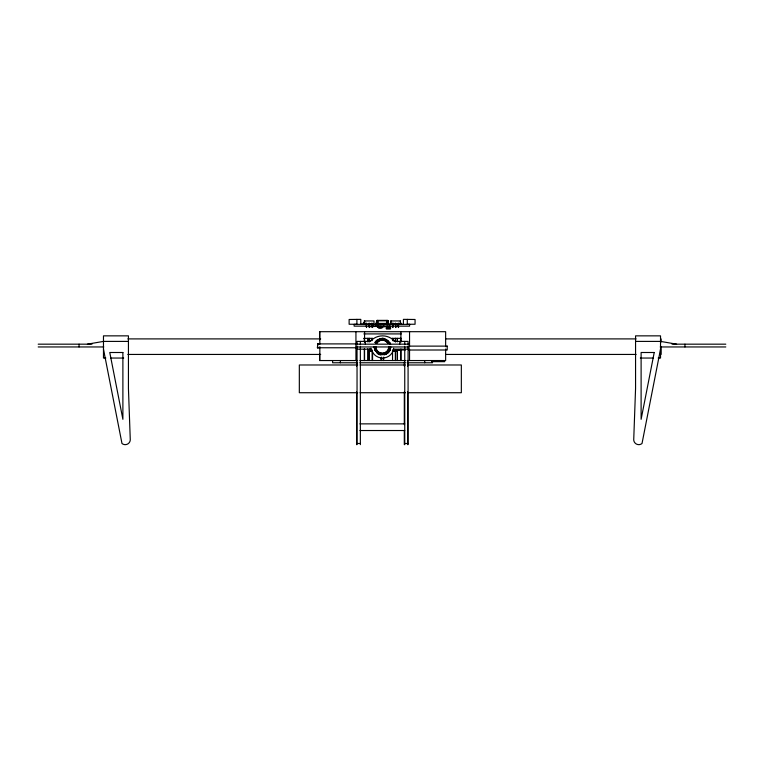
<?xml version="1.0" encoding="UTF-8"?>
<svg xmlns="http://www.w3.org/2000/svg" width="764" height="764" viewBox="0 0 764 764"><rect width="100%" height="100%" fill="white"/><g stroke="black" fill="none" stroke-linecap="round" stroke-linejoin="round"><path stroke-width="1.15" d="M396.573 351.048L393.546 351.048L393.575 350.561M395.408 351.115L395.408 350.561M398.846 349.415L398.837 349.969L393.546 351.048L393.613 348.269M317.652 343.876L317.49 347.782L317.652 343.876L318.349 343.896M388.026 324.137L388.284 321.377L387.453 321.377L387.587 320.488M388.236 324.146L388.188 323.153M387.472 324.041C388.628 324.776 389.917 322.398 388.675 324.366M363.645 323.038L363.588 323.535M378.113 326.142L378.428 327.861L382.134 327.861L382.286 326.973M390.882 346.952L389.583 350.877A8.347 8.347 0 0 1 375.525 350.877L374.236 346.952M660.526 349.167L642.018 443.492A5.061 5.061 0 0 1 635.858 443.722L634.894 442.824A5.061 5.061 0 0 1 633.748 439.119L635.562 388.551L635.562 335.854L660.526 335.854L660.526 358.049L658.148 358.049M382.611 326.877L383.175 326.142L383.127 326.648M383.041 326.505C382.707 328.424 377.588 328.367 377.215 326.524M378.705 323.544L378.715 324.366L379.154 323.544M381.494 324.366L381.494 323.869M383.557 324.366L383.671 323.869M385.333 323.926L385.333 324.347M385.954 324.289L385.954 324.06M363.253 324.356L363.129 323.267L364.027 323.267L363.206 324.165M376.919 324.137L377.082 323.258M319.056 347.782L318.206 347.782M363.473 323.373L363.358 324.251L364.027 324.366M385.648 324.117L385.658 323.43M87.382 344.172L103.474 341.403L128.438 341.403M378.715 324.347L378.715 323.926M393.546 351.048L399.792 350.027L398.837 349.969L405.455 349.969M377.96 320.488L376.748 320.488L376.748 321.377M386.756 320.488L387.3 320.488M387.472 320.488L388.007 321.377M377.301 321.377L376.471 321.377L376.471 323.592L377.301 323.592M377.855 321.682L377.301 321.682L377.301 320.374L387.453 320.374L387.453 321.682L386.899 321.682M377.855 322.57L377.301 322.57L377.301 324.366M386.899 322.57L387.453 322.57L387.453 324.366M363.483 323.535L365.144 323.535M387.453 323.592L388.284 323.592M360.914 323.926L361.086 323.926M369.232 323.869L371.008 323.869L371.008 324.366M375.888 324.031C375.592 321.787 375.391 325.292 377.196 324.146M376.566 324.031L376.308 323.153L376.757 324.146M386.374 323.926L378.247 323.869L378.247 324.366M403.277 323.926L403.048 324.366M356.903 324.251L349.129 324.251L349.129 319.476L360.789 319.362L360.789 324.366M378.381 324.146L386.374 324.146M407.288 324.251L415.062 324.251L415.062 319.476L403.411 319.362L403.411 324.366M372.412 326.199L373.968 326.648L373.94 326.142M373.052 326.199L373.94 326.199M375.315 326.199L376.194 326.199M377.741 326.199L377.903 326.648M381.293 326.648L384.961 326.648L384.961 326.142M377.769 326.973L382.477 326.973M387.224 327.374L389.611 327.374M386.326 327.489L390.547 327.489M386.326 328.711L390.547 328.711L390.547 326.209L386.326 326.228L386.326 328.74L390.547 328.74M363.865 333.916L401.243 333.916M363.693 338.347L372.565 338.347M392.104 338.347L401.415 338.347M127.836 338.901L320.689 338.901M445.603 338.901L636.087 338.901M635.562 341.403L660.526 341.403L676.617 344.172M317.49 343.896L357.113 343.896M38.2 344.172L91.976 344.172M356.119 344.172L408.988 344.172M672.024 344.172L725.8 344.172M38.2 346.952L103.751 346.952M356.119 346.952L408.988 346.952M660.249 346.952L725.8 346.952M317.366 347.754L357.113 347.782M357.036 349.167L371.39 349.167A11.46 11.46 0 0 0 393.718 349.167L408.081 349.167M368.859 351.048L370.884 351.048L370.817 348.269M127.836 354.439L320.689 354.439M445.603 354.439L636.087 354.439M105.852 358.049L103.474 358.049L103.474 335.854L128.438 335.854L128.438 388.551L130.252 439.119A5.061 5.061 0 0 1 129.106 442.824L128.142 443.722A5.061 5.061 0 0 1 121.982 443.492L103.474 349.167M110.608 358.049L123.682 358.049M640.318 358.049L653.392 358.049M357.581 360.541L319.572 360.541L319.572 353.617M359.911 360.541L405.569 360.541M407.097 360.541L445.641 360.541L445.641 349.005M431.488 361.658L444.772 361.658M357.628 362.766L332.617 362.766L332.617 360.541M359.844 362.766L405.264 362.766M407.097 362.766L432.491 362.766L432.491 360.541M357.705 364.982L299.326 364.982L299.326 392.725L357.705 392.725M360.083 364.982L405.35 364.982M407.737 364.982L461.341 364.982L461.341 392.725L407.737 392.725M360.054 392.725L405.388 392.725M359.92 423.867L404.748 423.867M359.92 430.524L404.748 430.524M357.036 443.492L360.36 443.492M404.748 443.492L408.081 443.492M369.633 351.039L370.884 351.048L368.764 350.619M377.072 326.142L377.636 326.877M400.995 324.366L400.919 323.267M387.845 324.137L387.673 323.258M381.007 354.849L379.966 354.716A8.318 8.318 0 0 1 377.951 353.885M383.862 324.289L383.939 323.869M381.799 324.289L381.876 323.869M380.405 324.289L380.491 323.869M400.861 324.289L400.833 323.392L400.021 323.267L401.062 323.267L401.062 324.366M378.371 323.535L378.591 324.366M400.546 323.038L400.699 324.251L400.021 324.366M684.945 344.172L684.945 346.952M661.08 338.901L661.08 341.966M661.08 346.675L661.08 354.439M445.641 346.694L445.641 331.691L319.572 331.691L319.572 339.77M424.727 360.541L424.727 362.766M409.542 331.691L409.542 346.694M409.542 349.005L409.542 360.541M408.081 344.736L408.081 341.403L394.759 341.403A16.197 16.197 0 0 0 370.349 341.403L357.036 341.403L357.036 344.736M408.081 346.121L408.081 444.638M407.642 362.05L407.642 366.157M407.642 391.875L407.642 444.638M407.288 319.362L407.288 324.366M404.748 341.403L404.748 344.736M404.748 346.952L404.748 444.638M404.309 362.05L404.309 366.157M404.309 391.875L404.309 424.631M404.309 430.524L404.309 444.638M400.909 331.691L400.909 342.081M400.909 349.005L400.909 360.541M400.766 338.347L400.766 341.852M400.766 350.036L400.766 360.541M399.753 341.403L399.753 344.172M398.512 323.229L398.512 327.546L398.092 323.229M397.442 338.347L397.442 341.852M397.442 350.036L397.442 360.541M397.356 326.142L397.356 326.648L395.58 326.648L395.58 326.142M395.695 323.229L395.695 327.546L395.274 323.229M395.771 338.347L395.771 341.852M395.771 350.036L395.771 360.541M395.389 324.366L395.389 323.869L393.613 323.869L393.613 324.366M395.341 338.347L395.341 341.852M395.341 351.201L395.341 360.541M393.746 323.267L393.832 324.366M392.877 323.229L392.877 327.546L392.457 323.229M392.543 338.347L392.543 340.687M392.543 350.036L392.543 360.541M391.044 320.947L391.044 324.051M389.611 326.228L389.611 327.489M387.902 320.488L387.902 321.377M387.787 320.488L387.711 321.377M387.224 326.228L387.224 327.489M386.374 323.43L386.374 324.366M384.655 323.869L384.655 324.366L384.263 323.869M384.731 326.142L384.731 326.648M383.662 357.132L383.662 360.541M383.452 326.142L383.404 326.648M383.27 323.869L383.27 324.366L382.879 323.869M383.222 358.268L383.222 360.541M382.84 326.142L382.84 326.648M381.351 326.142L381.351 326.648M381.446 357.132L381.446 360.541M381.255 323.544L381.255 324.366M381.007 358.268L381.007 360.541M380.873 326.142L380.873 326.648L377.683 326.648L377.683 326.142M380.816 323.544L380.816 324.366M380.644 326.142L380.644 326.648M380.205 323.544L380.205 324.366L380.1 323.869M379.756 323.544L379.756 324.366M379.316 326.142L379.316 326.648M379.097 326.142L379.097 326.648M378.466 324.318L378.381 323.43M378.19 326.142L378.19 326.648M377.082 320.488L377.015 321.377L376.977 320.488M376.194 326.142L376.194 326.648L375.315 326.142M373.739 326.142L373.739 326.648M372.565 352.366L372.565 360.541M372.412 326.142L372.412 326.648M372.163 323.229L372.163 327.546L371.734 323.229M372.125 338.347L372.125 340.687M372.125 350.036L372.125 360.541M370.865 326.142L370.865 326.648L369.088 326.648L369.088 326.142M369.346 323.229L369.346 327.546L368.916 323.229M369.318 338.347L369.318 341.852M369.318 348.861L369.318 360.541M368.878 338.347L368.878 341.852M368.878 350.036L368.878 360.541M367.656 338.347L367.656 341.852M367.656 348.861L367.656 360.541M366.519 323.229L366.519 327.546L366.099 323.229M365.354 341.403L365.354 344.172M364.695 320.947L364.695 324.051L373.997 324.051L373.997 320.947L364.266 320.947L364.266 324.051M364.562 331.691L364.562 342.081M364.562 349.005L364.562 360.541M364.323 338.347L364.323 341.852M364.323 348.861L364.323 360.541M360.36 341.403L360.36 344.736M360.36 346.952L360.36 444.638M357.036 346.121L357.036 444.638M356.903 319.362L356.903 324.366M356.597 362.05L356.597 366.157M356.597 391.875L356.597 444.638M355.938 331.691L355.938 360.541M340.391 360.541L340.391 362.766M319.839 331.691L319.839 344.392M319.839 346.694L319.839 360.541M79.055 344.172L79.055 346.952M393.059 349.998A11.46 11.46 0 0 1 392.429 351.583M371.801 351.583A11.46 11.46 0 0 1 370.951 349.167M389.143 350.877A8.347 8.347 0 0 1 386.116 353.694M369.91 341.403A16.197 16.197 0 0 1 371.543 339.779M392.686 339.779A16.197 16.197 0 0 1 394.319 341.403M382.115 338.624A8.318 8.318 0 0 1 384.273 338.91M375.344 342.788A8.318 8.318 0 0 1 389.764 342.788M390.595 348.823A8.318 8.318 0 0 1 384.712 354.716M380.405 354.716A8.318 8.318 0 0 1 376.671 352.557M375.344 350.838A8.318 8.318 0 0 1 374.236 346.675M375.344 342.511A8.318 8.318 0 0 1 384.712 338.633M389.764 342.511A8.318 8.318 0 0 1 390.595 344.516M390.156 348.823A8.318 8.318 0 0 1 384.273 354.716M374.904 342.511A8.318 8.318 0 0 1 377.951 339.464M382.115 338.347A8.318 8.318 0 0 1 384.273 338.633M389.325 342.511A8.318 8.318 0 0 1 390.156 344.516M389.621 348.68A7.764 7.764 0 0 1 386.001 353.398M380.109 354.181A7.764 7.764 0 0 1 376.623 352.166M375.391 350.561A7.764 7.764 0 0 1 374.35 346.675M375.391 342.788A7.764 7.764 0 0 1 380.109 339.168M382.115 338.901A7.764 7.764 0 0 1 386.001 339.942M388.771 346.675A6.656 6.656 0 0 1 376.346 349.998M375.687 348.394A6.656 6.656 0 0 1 375.458 346.675M376.346 343.342A6.656 6.656 0 0 1 387.883 343.342M390.318 346.675A7.764 7.764 0 0 1 382.554 354.439A7.764 7.764 0 0 1 374.79 346.675M375.831 342.788A7.764 7.764 0 0 1 389.287 342.788M389.21 346.675A6.656 6.656 0 0 1 382.554 353.331A6.656 6.656 0 0 1 375.898 346.675M376.786 343.342A6.656 6.656 0 0 1 388.322 343.342M654.223 352.5L641.111 419.321L641.111 352.5L654.223 352.5M386.899 320.813L377.855 320.813L377.855 323.43L386.899 323.43L386.899 320.813M400.346 320.947L390.624 320.947L390.624 324.051L400.346 324.051L400.346 320.947M409.58 324.366L354.133 324.366L354.133 326.142L409.58 326.142L409.58 324.366M447.207 346.121L408.759 346.121L408.759 350.027L447.207 349.998L447.207 346.121M122.889 352.5L109.777 352.5L122.889 419.321L122.889 352.5"/></g></svg>
